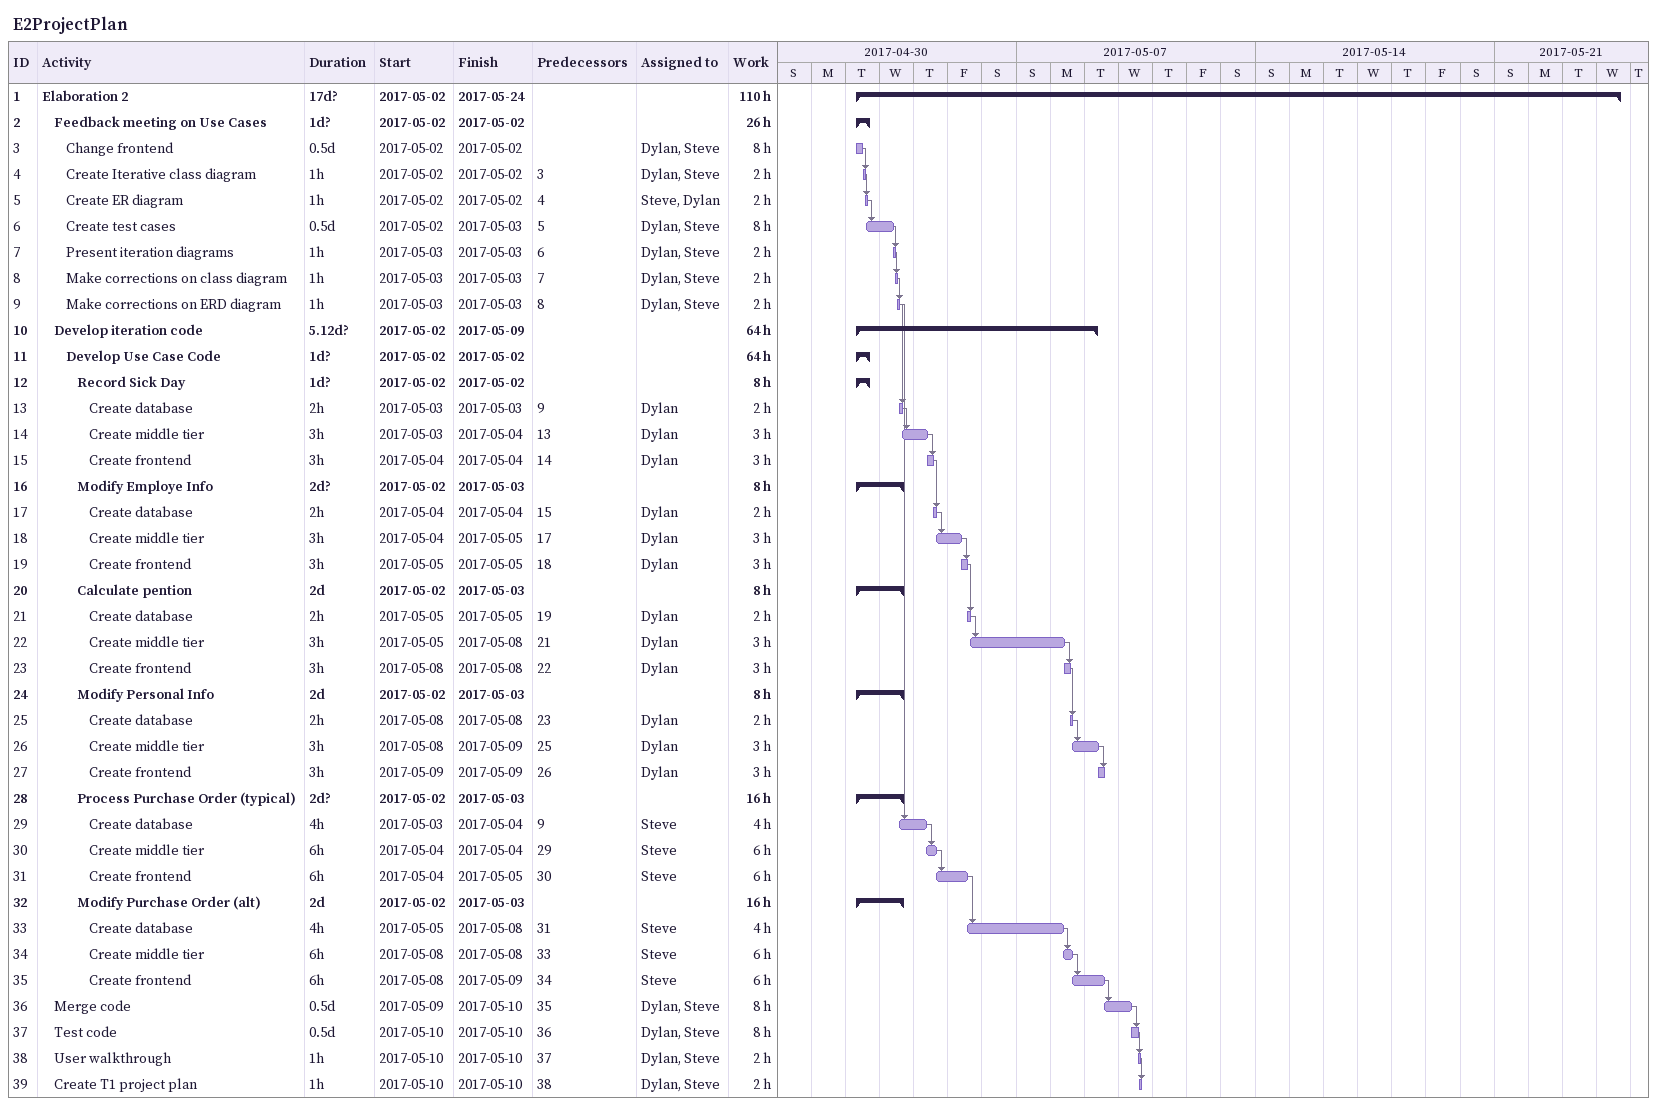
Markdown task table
E2ProjectPlan

| ID | Level | Task | Duration | Start | Finish | Predecessors | Resources | Work (h) |
|---|---|---|---|---|---|---|---|---|
| 1 | 1 | **Elaboration 2** | 17d? | 2017-05-02 | 2017-05-24 |  |  | 110 |
| 2 | 2 | **Feedback meeting on Use Cases** | 1d? | 2017-05-02 | 2017-05-02 |  |  | 26 |
| 3 | 3 | Change frontend | 0.5d | 2017-05-02 | 2017-05-02 |  | Dylan, Steve | 8 |
| 4 | 3 | Create Iterative class diagram | 1h | 2017-05-02 | 2017-05-02 | 3 | Dylan, Steve | 2 |
| 5 | 3 | Create ER diagram | 1h | 2017-05-02 | 2017-05-02 | 4 | Steve, Dylan | 2 |
| 6 | 3 | Create test cases | 0.5d | 2017-05-02 | 2017-05-03 | 5 | Dylan, Steve | 8 |
| 7 | 3 | Present iteration diagrams | 1h | 2017-05-03 | 2017-05-03 | 6 | Dylan, Steve | 2 |
| 8 | 3 | Make corrections on class diagram | 1h | 2017-05-03 | 2017-05-03 | 7 | Dylan, Steve | 2 |
| 9 | 3 | Make corrections on ERD diagram | 1h | 2017-05-03 | 2017-05-03 | 8 | Dylan, Steve | 2 |
| 10 | 2 | **Develop iteration code** | 5.12d? | 2017-05-02 | 2017-05-09 |  |  | 64 |
| 11 | 3 | **Develop Use Case Code** | 1d? | 2017-05-02 | 2017-05-02 |  |  | 64 |
| 12 | 4 | **Record Sick Day** | 1d? | 2017-05-02 | 2017-05-02 |  |  | 8 |
| 13 | 5 | Create database | 2h | 2017-05-03 | 2017-05-03 | 9 | Dylan | 2 |
| 14 | 5 | Create middle tier | 3h | 2017-05-03 | 2017-05-04 | 13 | Dylan | 3 |
| 15 | 5 | Create frontend | 3h | 2017-05-04 | 2017-05-04 | 14 | Dylan | 3 |
| 16 | 4 | **Modify Employe Info** | 2d? | 2017-05-02 | 2017-05-03 |  |  | 8 |
| 17 | 5 | Create database | 2h | 2017-05-04 | 2017-05-04 | 15 | Dylan | 2 |
| 18 | 5 | Create middle tier | 3h | 2017-05-04 | 2017-05-05 | 17 | Dylan | 3 |
| 19 | 5 | Create frontend | 3h | 2017-05-05 | 2017-05-05 | 18 | Dylan | 3 |
| 20 | 4 | **Calculate pention** | 2d | 2017-05-02 | 2017-05-03 |  |  | 8 |
| 21 | 5 | Create database | 2h | 2017-05-05 | 2017-05-05 | 19 | Dylan | 2 |
| 22 | 5 | Create middle tier | 3h | 2017-05-05 | 2017-05-08 | 21 | Dylan | 3 |
| 23 | 5 | Create frontend | 3h | 2017-05-08 | 2017-05-08 | 22 | Dylan | 3 |
| 24 | 4 | **Modify Personal Info** | 2d | 2017-05-02 | 2017-05-03 |  |  | 8 |
| 25 | 5 | Create database | 2h | 2017-05-08 | 2017-05-08 | 23 | Dylan | 2 |
| 26 | 5 | Create middle tier | 3h | 2017-05-08 | 2017-05-09 | 25 | Dylan | 3 |
| 27 | 5 | Create frontend | 3h | 2017-05-09 | 2017-05-09 | 26 | Dylan | 3 |
| 28 | 4 | **Process Purchase Order (typical)** | 2d? | 2017-05-02 | 2017-05-03 |  |  | 16 |
| 29 | 5 | Create database | 4h | 2017-05-03 | 2017-05-04 | 9 | Steve | 4 |
| 30 | 5 | Create middle tier | 6h | 2017-05-04 | 2017-05-04 | 29 | Steve | 6 |
| 31 | 5 | Create frontend | 6h | 2017-05-04 | 2017-05-05 | 30 | Steve | 6 |
| 32 | 4 | **Modify Purchase Order (alt)** | 2d | 2017-05-02 | 2017-05-03 |  |  | 16 |
| 33 | 5 | Create database | 4h | 2017-05-05 | 2017-05-08 | 31 | Steve | 4 |
| 34 | 5 | Create middle tier | 6h | 2017-05-08 | 2017-05-08 | 33 | Steve | 6 |
| 35 | 5 | Create frontend | 6h | 2017-05-08 | 2017-05-09 | 34 | Steve | 6 |
| 36 | 2 | Merge code | 0.5d | 2017-05-09 | 2017-05-10 | 35 | Dylan, Steve | 8 |
| 37 | 2 | Test code | 0.5d | 2017-05-10 | 2017-05-10 | 36 | Dylan, Steve | 8 |
| 38 | 2 | User walkthrough | 1h | 2017-05-10 | 2017-05-10 | 37 | Dylan, Steve | 2 |
| 39 | 2 | Create T1 project plan | 1h | 2017-05-10 | 2017-05-10 | 38 | Dylan, Steve | 2 |
